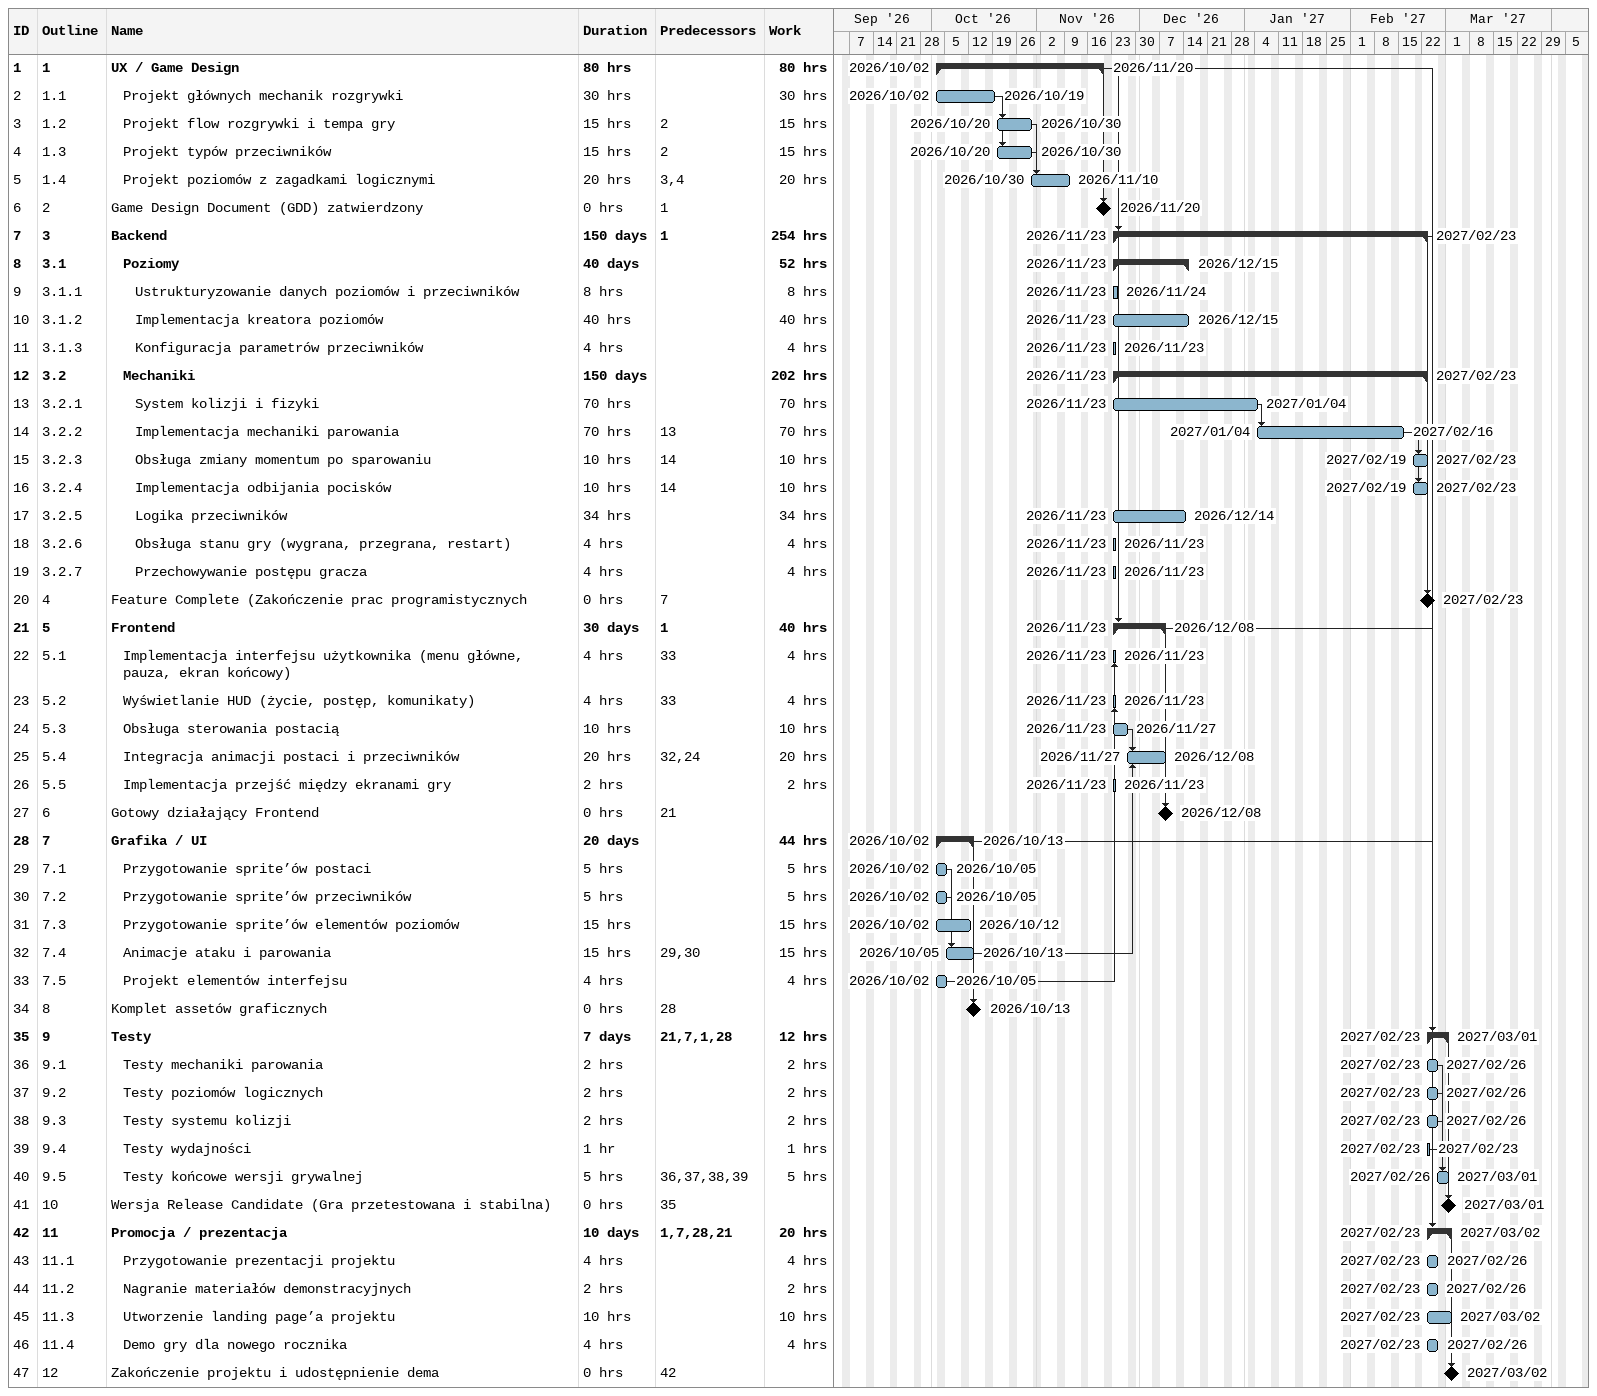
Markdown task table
| ID | WBS | Task | Duration | Start | Finish | Predecessors | Work (h) |
|---|---|---|---|---|---|---|---|
| 1 | 1 | **UX / Game Design** | 80h | 2026-10-02 | 2026-11-20 |  | 80 |
| 2 | 1.1 | Projekt głównych mechanik rozgrywki | 30h | 2026-10-02 | 2026-10-19 |  | 30 |
| 3 | 1.2 | Projekt flow rozgrywki i tempa gry | 15h | 2026-10-20 | 2026-10-30 | 2 | 15 |
| 4 | 1.3 | Projekt typów przeciwników | 15h | 2026-10-20 | 2026-10-30 | 2 | 15 |
| 5 | 1.4 | Projekt poziomów z zagadkami logicznymi | 20h | 2026-10-30 | 2026-11-10 | 3, 4 | 20 |
| 6 | 2 | Game Design Document (GDD) zatwierdzony | 0h | 2026-11-20 | 2026-11-20 | 1 |  |
| 7 | 3 | **Backend** | 150d | 2026-11-23 | 2027-02-23 | 1 | 254 |
| 8 | 3.1 | **Poziomy** | 40d | 2026-11-23 | 2026-12-15 |  | 52 |
| 9 | 3.1.1 | Ustrukturyzowanie danych poziomów i przeciwników | 8h | 2026-11-23 | 2026-11-24 |  | 8 |
| 10 | 3.1.2 | Implementacja kreatora poziomów | 40h | 2026-11-23 | 2026-12-15 |  | 40 |
| 11 | 3.1.3 | Konfiguracja parametrów przeciwników | 4h | 2026-11-23 | 2026-11-23 |  | 4 |
| 12 | 3.2 | **Mechaniki** | 150d | 2026-11-23 | 2027-02-23 |  | 202 |
| 13 | 3.2.1 | System kolizji i fizyki | 70h | 2026-11-23 | 2027-01-04 |  | 70 |
| 14 | 3.2.2 | Implementacja mechaniki parowania | 70h | 2027-01-04 | 2027-02-16 | 13 | 70 |
| 15 | 3.2.3 | Obsługa zmiany momentum po sparowaniu | 10h | 2027-02-19 | 2027-02-23 | 14 | 10 |
| 16 | 3.2.4 | Implementacja odbijania pocisków | 10h | 2027-02-19 | 2027-02-23 | 14 | 10 |
| 17 | 3.2.5 | Logika przeciwników | 34h | 2026-11-23 | 2026-12-14 |  | 34 |
| 18 | 3.2.6 | Obsługa stanu gry (wygrana, przegrana, restart) | 4h | 2026-11-23 | 2026-11-23 |  | 4 |
| 19 | 3.2.7 | Przechowywanie postępu gracza | 4h | 2026-11-23 | 2026-11-23 |  | 4 |
| 20 | 4 | Feature Complete (Zakończenie prac programistycznych | 0h | 2027-02-23 | 2027-02-23 | 7 |  |
| 21 | 5 | **Frontend** | 30d | 2026-11-23 | 2026-12-08 | 1 | 40 |
| 22 | 5.1 | Implementacja interfejsu użytkownika (menu główne, pauza, ekran końcowy) | 4h | 2026-11-23 | 2026-11-23 | 33 | 4 |
| 23 | 5.2 | Wyświetlanie HUD (życie, postęp, komunikaty) | 4h | 2026-11-23 | 2026-11-23 | 33 | 4 |
| 24 | 5.3 | Obsługa sterowania postacią | 10h | 2026-11-23 | 2026-11-27 |  | 10 |
| 25 | 5.4 | Integracja animacji postaci i przeciwników | 20h | 2026-11-27 | 2026-12-08 | 32, 24 | 20 |
| 26 | 5.5 | Implementacja przejść między ekranami gry | 2h | 2026-11-23 | 2026-11-23 |  | 2 |
| 27 | 6 | Gotowy działający Frontend | 0h | 2026-12-08 | 2026-12-08 | 21 |  |
| 28 | 7 | **Grafika / UI** | 20d | 2026-10-02 | 2026-10-13 |  | 44 |
| 29 | 7.1 | Przygotowanie sprite’ów postaci | 5h | 2026-10-02 | 2026-10-05 |  | 5 |
| 30 | 7.2 | Przygotowanie sprite’ów przeciwników | 5h | 2026-10-02 | 2026-10-05 |  | 5 |
| 31 | 7.3 | Przygotowanie sprite’ów elementów poziomów | 15h | 2026-10-02 | 2026-10-12 |  | 15 |
| 32 | 7.4 | Animacje ataku i parowania | 15h | 2026-10-05 | 2026-10-13 | 29, 30 | 15 |
| 33 | 7.5 | Projekt elementów interfejsu | 4h | 2026-10-02 | 2026-10-05 |  | 4 |
| 34 | 8 | Komplet assetów graficznych | 0h | 2026-10-13 | 2026-10-13 | 28 |  |
| 35 | 9 | **Testy** | 7d | 2027-02-23 | 2027-03-01 | 21, 7, 1, 28 | 12 |
| 36 | 9.1 | Testy mechaniki parowania | 2h | 2027-02-23 | 2027-02-26 |  | 2 |
| 37 | 9.2 | Testy poziomów logicznych | 2h | 2027-02-23 | 2027-02-26 |  | 2 |
| 38 | 9.3 | Testy systemu kolizji | 2h | 2027-02-23 | 2027-02-26 |  | 2 |
| 39 | 9.4 | Testy wydajności | 1h | 2027-02-23 | 2027-02-23 |  | 1 |
| 40 | 9.5 | Testy końcowe wersji grywalnej | 5h | 2027-02-26 | 2027-03-01 | 36, 37, 38, 39 | 5 |
| 41 | 10 | Wersja Release Candidate (Gra przetestowana i stabilna) | 0h | 2027-03-01 | 2027-03-01 | 35 |  |
| 42 | 11 | **Promocja / prezentacja** | 10d | 2027-02-23 | 2027-03-02 | 1, 7, 28, 21 | 20 |
| 43 | 11.1 | Przygotowanie prezentacji projektu | 4h | 2027-02-23 | 2027-02-26 |  | 4 |
| 44 | 11.2 | Nagranie materiałów demonstracyjnych | 2h | 2027-02-23 | 2027-02-26 |  | 2 |
| 45 | 11.3 | Utworzenie landing page’a projektu | 10h | 2027-02-23 | 2027-03-02 |  | 10 |
| 46 | 11.4 | Demo gry dla nowego rocznika | 4h | 2027-02-23 | 2027-02-26 |  | 4 |
| 47 | 12 | Zakończenie projektu i udostępnienie dema | 0h | 2027-03-02 | 2027-03-02 | 42 |  |
